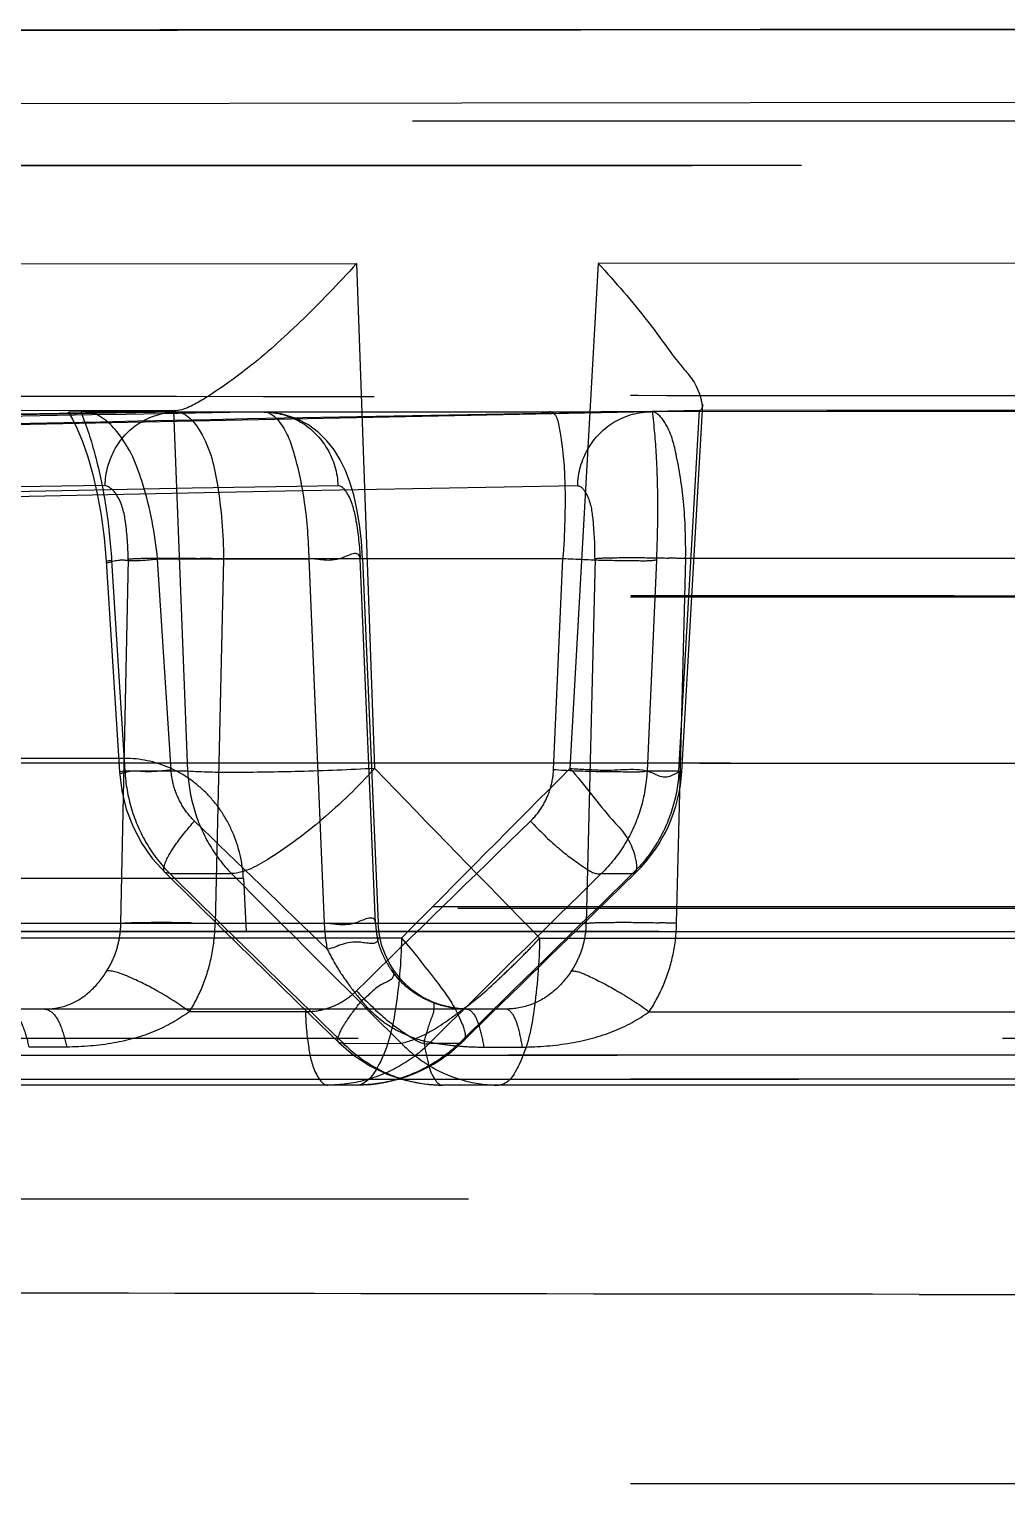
# Model space of a CAD drawing. Header units: millimetres. Extents: x 3819 to 4365, y -2661 to -1889.
# Drawn here: x 4170.119 to 4171.083, y -2173.023 to -2171.589 of the extents above; entities that cross this region are included whole.
import ezdxf

# ---------------------------------------------------------------- set-up
doc = ezdxf.new("R2010")
doc.units = ezdxf.units.MM
doc.header["$LTSCALE"] = 0.1
doc.linetypes.add('HIDDENX2', pattern=[19.05, 12.7, -6.35])
doc.layers.add('HIDDEN', color=8, linetype='HIDDENX2')

msp = doc.modelspace()

# ---------------------------------------------------------------- linework, layer by layer
at = {"layer": 'HIDDEN'}
for p, q in [((4177.4818, -2171.6795), (4166.4815, -2171.6795)), ((4176.5951, -2171.7211), (4167.1357, -2171.7243)), ((4167.5978, -2171.7242), (4176.8263, -2171.721)), ((4169.9065, -2171.8204), (4170.4418, -2171.8199)), ((4170.4416, -2171.8198), (4170.4594, -2172.3175)), ((4170.6799, -2171.8197), (4170.652, -2172.3175)), ((4171.3802, -2171.8194), (4170.6798, -2171.8197)), ((4170.7621, -2172.3209), (4170.7829, -2171.9585)), ((4170.2614, -2171.9647), (4169.8437, -2171.9652)), ((4170.1743, -2171.9664), (4170.1581, -2171.9659)), ((4170.1699, -2171.9657), (4170.2615, -2171.9648)), ((4170.3506, -2171.9662), (4170.1743, -2171.9664)), ((4170.3508, -2171.9662), (4170.1745, -2171.9663)), ((4170.2752, -2172.3201), (4170.2615, -2171.9651)), ((4170.2638, -2171.9663), (4170.6318, -2171.966)), ((4170.6319, -2171.966), (4170.264, -2171.9663)), ((4170.6318, -2171.966), (4170.7329, -2171.9653)), ((4171.7842, -2171.9654), (4170.732, -2171.9659)), ((4170.7329, -2171.9653), (4170.7795, -2171.9644)), ((4170.7594, -2172.3201), (4170.7795, -2171.9647)), ((4170.7796, -2171.9643), (4171.2212, -2171.9641)), ((4170.2002, -2172.1124), (4170.1948, -2172.1132)), ((4170.1948, -2172.1132), (4170.2079, -2172.3209)), ((4170.2002, -2172.1124), (4170.2133, -2172.3201)), ((4170.2093, -2172.4701), (4170.2169, -2172.1111)), ((4170.2456, -2172.111), (4170.3946, -2172.111)), ((4170.2588, -2172.3188), (4170.2456, -2172.1111)), ((4170.3105, -2172.1111), (4170.3023, -2172.4701)), ((4170.6451, -2172.1109), (4170.3105, -2172.1109)), ((4170.3946, -2172.1109), (4170.4098, -2172.4701)), ((4170.4603, -2172.4701), (4170.4451, -2172.1109)), ((4170.4476, -2172.1104), (4170.4629, -2172.4695)), ((4170.6358, -2172.3188), (4170.6451, -2172.1108)), ((4170.6768, -2172.1106), (4170.6678, -2172.4701)), ((4170.7371, -2172.1121), (4170.7279, -2172.3201)), ((4170.7571, -2172.4701), (4170.7661, -2172.1106)), ((4170.766, -2172.1103), (4171.7894, -2172.1103)), ((4170.2133, -2172.3075), (4163.4197, -2172.3075)), ((4163.8248, -2172.3122), (4171.7842, -2172.3118)), ((4170.2133, -2172.3201), (4170.2079, -2172.3209)), ((4170.2752, -2172.3201), (4170.2133, -2172.3201)), ((4170.7594, -2172.3201), (4170.7279, -2172.3201)), ((4170.3307, -2172.426), (4165.9338, -2172.426)), ((4170.2576, -2172.4211), (4170.2529, -2172.4201)), ((4170.2576, -2172.4211), (4170.3184, -2172.4211)), ((4170.3332, -2172.4782), (4170.3307, -2172.426)), ((4170.6829, -2172.4211), (4170.7137, -2172.4211)), ((4161.0166, -2172.4542), (4171.7863, -2172.4553)), ((4171.7865, -2172.454), (4163.79, -2172.4539)), ((4148.7139, -2172.4701), (4170.6678, -2172.4701)), ((4170.2797, -2172.4695), (4170.3023, -2172.4701)), ((4195.5047, -2172.4781), (4148.4585, -2172.4781)), ((4150.9429, -2172.4782), (4187.1331, -2172.4782)), ((4170.4858, -2172.4848), (4168.9389, -2172.4848)), ((4170.4859, -2172.4848), (4170.497, -2172.4975)), ((4170.6223, -2172.4848), (4172.391, -2172.4848)), ((4170.5888, -2172.5546), (4148.6996, -2172.5546)), ((4170.3914, -2172.5572), (4170.2769, -2172.5572)), ((4170.7301, -2172.5572), (4171.8304, -2172.5572)), ((4169.1732, -2172.5833), (4171.9817, -2172.5832)), ((4170.4286, -2172.5884), (4170.4242, -2172.5877)), ((4170.4286, -2172.5884), (4170.4857, -2172.5882)), ((4170.5427, -2172.5884), (4170.5136, -2172.5884)), ((4170.5464, -2172.5866), (4170.5427, -2172.5884)), ((4171.8615, -2172.5999), (4161.9889, -2172.5999)), ((4163.7135, -2172.6), (4171.8617, -2172.6001)), ((4170.156, -2172.5921), (4170.1189, -2172.5921)), ((4170.567, -2172.5921), (4170.6051, -2172.5921)), ((4171.9815, -2172.6236), (4161.9873, -2172.6236)), ((4161.9874, -2172.6236), (4171.9809, -2172.6236)), ((4170.4413, -2172.6296), (4166.6545, -2172.6296)), ((4173.4367, -2172.6296), (4170.5266, -2172.6296)), ((4181.9819, -2172.7421), (4161.9814, -2172.7421)), ((4171.9815, -2173.0226), (4163.3776, -2173.0213))]:
    msp.add_line(p, q, dxfattribs=at)
for points in [[(4171.2115, -2171.5889), (4170.885, -2171.5891), (4170.5632, -2171.5893), (4170.2479, -2171.5896), (4169.9398, -2171.59), (4169.6398, -2171.5904), (4169.3492, -2171.5908), (4169.0694, -2171.5913), (4168.8021, -2171.5917), (4168.5484, -2171.5922), (4168.3093, -2171.5928), (4168.0856, -2171.5933), (4167.8783, -2171.5938), (4167.6881, -2171.5943), (4167.5158, -2171.5947), (4167.3621, -2171.5952), (4167.1049, -2171.5959)], [(4171.1685, -2171.589), (4170.8394, -2171.5892), (4170.5156, -2171.5894), (4170.1985, -2171.5897), (4169.8895, -2171.5901), (4169.59, -2171.5905), (4169.3008, -2171.5909), (4169.0232, -2171.5914), (4168.7582, -2171.5919), (4168.5074, -2171.5924), (4168.2716, -2171.5929), (4168.0511, -2171.5934), (4167.8464, -2171.5939), (4167.6584, -2171.5944), (4167.4881, -2171.5948)], [(4170.2631, -2171.9663), (4169.0303, -2171.9862), (4167.7521, -2172.0164), (4166.4288, -2172.0573), (4165.0601, -2172.1095), (4163.6463, -2172.1732)], [(4170.731, -2171.9659), (4169.7672, -2171.9858), (4168.7932, -2172.0156), (4167.8091, -2172.0554), (4166.8147, -2172.1053), (4165.8101, -2172.1654), (4164.7954, -2172.2357)], [(4170.1574, -2171.966), (4170.1616, -2171.9731), (4170.1664, -2171.9828), (4170.1716, -2171.9953), (4170.1767, -2172.0103), (4170.1816, -2172.0276), (4170.1861, -2172.0469), (4170.1899, -2172.0679), (4170.1928, -2172.0902), (4170.1948, -2172.1132)], [(4170.4476, -2172.1104), (4170.4465, -2172.0933), (4170.4446, -2172.0771), (4170.442, -2172.0618), (4170.4388, -2172.0479), (4170.435, -2172.0352), (4170.4306, -2172.0238), (4170.4255, -2172.0132), (4170.4195, -2172.0035), (4170.4125, -2171.9946), (4170.4041, -2171.9863), (4170.3942, -2171.9789), (4170.382, -2171.9725), (4170.3672, -2171.9679), (4170.3508, -2171.9662)], [(4171.7842, -2171.9654), (4171.6075, -2171.9654), (4171.4308, -2171.9655), (4171.2549, -2171.9656), (4171.0797, -2171.9656), (4170.9052, -2171.9657), (4170.7322, -2171.9659)], [(4170.2079, -2172.3209), (4170.2102, -2172.3394), (4170.2147, -2172.3575), (4170.2214, -2172.3749), (4170.2301, -2172.3913), (4170.2406, -2172.4065), (4170.2529, -2172.4201)], [(4170.2529, -2172.4201), (4170.2813, -2172.4481), (4170.3098, -2172.4761), (4170.3384, -2172.504), (4170.3669, -2172.532), (4170.3955, -2172.5599), (4170.4242, -2172.5877)], [(4170.5464, -2172.5866), (4170.5747, -2172.5588), (4170.6031, -2172.531), (4170.6315, -2172.5032), (4170.66, -2172.4754), (4170.6885, -2172.4475), (4170.7171, -2172.4197)], [(4170.4646, -2172.4838), (4170.4638, -2172.4791), (4170.4632, -2172.4743), (4170.4629, -2172.4695)], [(4170.4787, -2172.517), (4170.4738, -2172.5089), (4170.4697, -2172.5006), (4170.4667, -2172.4922), (4170.4646, -2172.4838)], [(4170.5174, -2172.548), (4170.506, -2172.5424), (4170.4956, -2172.5353), (4170.4865, -2172.5267), (4170.4787, -2172.517)], [(4170.55, -2172.5546), (4170.542, -2172.5542), (4170.5338, -2172.5529), (4170.5255, -2172.5508), (4170.5174, -2172.548)], [(4170.4242, -2172.5877), (4170.4387, -2172.6001), (4170.4546, -2172.6105), (4170.4716, -2172.6187), (4170.4895, -2172.6247), (4170.5079, -2172.6283), (4170.5266, -2172.6296)]]:
    msp.add_lwpolyline(points, dxfattribs=at)
for centre, radius, start, end in [((4170.2527, -2173.7523), 1.6423, 87.9842, 88.7912), ((4170.7049, -2173.8835), 1.7739, 88.0237, 88.5697), ((4195.5625, -2148.0692), 34.9018, 224.00814, 224.39101), ((4219.9231, -2221.4162), 69.5581, 135.100477, 135.294667), ((4170.9911, -2165.7452), 6.5811, 267.04677, 267.32053), ((4170.6124, -2172.3123), 0.15, 314.2682, 356.9184), ((4196.0837, -2145.8012), 37.0351, 225.83833, 226.11975), ((4221.1092, -2224.3471), 72.4675, 134.171531, 134.361007), ((4196.1683, -2146.1064), 36.93, 225.44323, 225.81434), ((4195.096, -2147.7911), 34.9366, 224.82882, 225.21665), ((4220.8205, -2223.309), 71.4379, 134.574496, 134.765329), ((4220.2061, -2223.1945), 70.9044, 134.268043, 134.461356), ((4170.5815, -2172.4631), 0.1719, 182.3411, 190.94), ((4170.5526, -2172.4655), 0.0924, 182.8578, 191.4922), ((4170.6966, -2174.2243), 1.7552, 88.0251, 88.577), ((4170.4413, -2172.4796), 0.15, 270, 314.4617), ((4171.1318, -1968.1406), 204.6953, 269.962006, 270.111889)]:
    msp.add_arc(centre, radius, start, end, dxfattribs=at)
for points, knots in [([(4167.0137, -2171.5962), (4166.9935, -2171.5963), (4166.9608, -2171.5964), (4166.917, -2171.5965), (4166.8811, -2171.5966), (4166.8673, -2171.5967), (4166.8478, -2171.5967), (4166.8618, -2171.5967), (4166.8754, -2171.5966), (4166.925, -2171.5965), (4167.0109, -2171.5962), (4167.1539, -2171.5958), (4167.342, -2171.5952), (4167.6811, -2171.5943), (4168.2029, -2171.5929), (4168.7853, -2171.5917), (4169.3171, -2171.5908), (4169.757, -2171.5902), (4170.2184, -2171.5896), (4170.8646, -2171.5891), (4171.6902, -2171.5887), (4172.5211, -2171.5888), (4173.1813, -2171.5892), (4173.6626, -2171.5896), (4174.1275, -2171.5901), (4174.7026, -2171.5909), (4175.35, -2171.5921), (4175.982, -2171.5935), (4176.3425, -2171.5944), (4176.476, -2171.5948)], [0, 0, 0, 0, 0.005823, 0.010402, 0.013726, 0.015796, 0.016608, 0.017066, 0.018803, 0.021787, 0.031398, 0.045882, 0.065227, 0.089191, 0.149773, 0.225198, 0.267685, 0.312785, 0.360042, 0.409119, 0.51084, 0.613132, 0.663784, 0.713197, 0.76066, 0.806283, 0.889497, 0.959103, 1, 1, 1, 1]), ([(4167.4877, -2171.5948), (4167.6892, -2171.5943), (4168.1481, -2171.5931), (4168.9086, -2171.5915), (4169.7982, -2171.5901), (4170.7804, -2171.5891), (4171.8127, -2171.5887), (4172.8536, -2171.5889), (4173.8566, -2171.5897), (4174.7777, -2171.591), (4175.5869, -2171.5926), (4176.2262, -2171.5941), (4176.727, -2171.5955), (4176.9484, -2171.5962), (4177.1702, -2171.5969), (4177.0002, -2171.5964), (4176.9476, -2171.5962)], [0, 0, 0, 0, 0.061828, 0.140832, 0.233385, 0.334836, 0.44226, 0.550165, 0.654318, 0.74989, 0.833348, 0.901165, 0.950069, 0.977961, 0.983845, 1, 1, 1, 1]), ([(4148.9939, -2171.9481), (4152.8245, -2171.8522), (4160.4868, -2171.7082), (4171.9822, -2171.6362), (4183.4775, -2171.7082), (4191.1398, -2171.8522), (4194.9704, -2171.9482)], [0, 0, 0, 0, 0.25, 0.5, 0.75, 1, 1, 1, 1]), ([(4170.4416, -2171.8198), (4170.4237, -2171.8396), (4170.3894, -2171.8754), (4170.339, -2171.9207), (4170.2979, -2171.9498), (4170.2721, -2171.9646), (4170.2615, -2171.9651)], [0, 0, 0, 0, 0.342194, 0.638032, 0.864299, 1, 1, 1, 1]), ([(4170.6799, -2171.8197), (4170.6967, -2171.8384), (4170.7257, -2171.8702), (4170.7591, -2171.9198), (4170.7791, -2171.9397), (4170.7834, -2171.9644), (4170.7795, -2171.9647)], [0, 0, 0, 0, 0.420108, 0.738598, 0.934395, 1, 1, 1, 1]), ([(4148.2339, -2171.9467), (4148.2345, -2171.9467), (4148.237, -2171.9467), (4148.2426, -2171.9467), (4148.2518, -2171.9467), (4148.2716, -2171.9467), (4148.3055, -2171.9468), (4148.3845, -2171.9469), (4148.52, -2171.9472), (4148.6799, -2171.9475), (4148.8371, -2171.9478), (4148.9784, -2171.948), (4149.1434, -2171.9484), (4149.3463, -2171.9487), (4149.6089, -2171.949), (4149.8759, -2171.9493), (4150.1381, -2171.9495), (4150.3788, -2171.9496), (4150.6535, -2171.9497), (4151.0952, -2171.9499), (4151.7477, -2171.9501), (4152.6447, -2171.9502), (4153.6852, -2171.9502), (4154.8514, -2171.95), (4156.119, -2171.9498), (4157.9414, -2171.9496), (4159.8238, -2171.9493), (4161.7505, -2171.949), (4163.2285, -2171.9488), (4164.7182, -2171.9487), (4166.2168, -2171.9488), (4167.7232, -2171.9493), (4169.1877, -2171.95), (4170.6079, -2171.9509), (4171.5234, -2171.9513), (4171.9815, -2171.9514)], [0, 0, 0, 0, 0.000078, 0.000312, 0.000702, 0.001247, 0.002806, 0.004989, 0.011227, 0.019924, 0.025187, 0.031083, 0.037783, 0.046023, 0.056721, 0.070956, 0.07975, 0.089844, 0.10137, 0.114443, 0.145647, 0.183798, 0.227763, 0.277088, 0.331133, 0.387887, 0.507311, 0.568943, 0.631279, 0.694023, 0.75713, 0.820596, 0.884336, 0.942135, 1, 1, 1, 1]), ([(4171.9817, -2171.9504), (4171.8321, -2171.9504), (4171.5333, -2171.9504), (4171.0842, -2171.9502), (4170.6345, -2171.95), (4170.1874, -2171.9497), (4169.7472, -2171.9495), (4169.3116, -2171.9494), (4168.8705, -2171.9492), (4168.4096, -2171.9491), (4167.9145, -2171.9489), (4167.3709, -2171.9488), (4166.7653, -2171.9488), (4166.0854, -2171.9487), (4165.3203, -2171.9487), (4164.4602, -2171.9487), (4163.4977, -2171.9487), (4162.4218, -2171.9488), (4161.2203, -2171.9491), (4159.9073, -2171.9493), (4158.5615, -2171.9494), (4157.2859, -2171.9497), (4156.1528, -2171.9499), (4155.1631, -2171.95), (4154.2881, -2171.9501), (4153.5036, -2171.9501), (4152.7976, -2171.9501), (4152.1634, -2171.9501), (4151.5932, -2171.95), (4151.0779, -2171.9499), (4150.6102, -2171.9497), (4150.1889, -2171.9495), (4149.8181, -2171.9493), (4149.5002, -2171.9489), (4149.2319, -2171.9485), (4149.0685, -2171.9483), (4148.9939, -2171.9481)], [0, 0, 0, 0, 0.019536, 0.038982, 0.058621, 0.078223, 0.09732, 0.11608, 0.135062, 0.154893, 0.176221, 0.199673, 0.22584, 0.25526, 0.288397, 0.325695, 0.367502, 0.413999, 0.466116, 0.524291, 0.585359, 0.641741, 0.690769, 0.733236, 0.770895, 0.804967, 0.835605, 0.86304, 0.887734, 0.910011, 0.930285, 0.948779, 0.964986, 0.978676, 0.99027, 1, 1, 1, 1]), ([(4161.0637, -2172.3131), (4161.0369, -2172.3118), (4160.9433, -2172.3076), (4161.0992, -2172.2871), (4161.2329, -2172.2857), (4161.5086, -2172.2702), (4161.8292, -2172.2592), (4162.2085, -2172.2454), (4162.6185, -2172.2309), (4162.9848, -2172.2151), (4163.3086, -2172.1943), (4163.6828, -2172.1713), (4164.1507, -2172.1528), (4164.693, -2172.1263), (4165.27, -2172.1027), (4165.9336, -2172.0761), (4166.6734, -2172.0498), (4167.4968, -2172.0237), (4168.3488, -2172.0007), (4169.2854, -2171.9805), (4169.9211, -2171.9705), (4170.2638, -2171.9663)], [0, 0, 0, 0, 0.008593, 0.014647, 0.032289, 0.064409, 0.095959, 0.137351, 0.18512, 0.227608, 0.254696, 0.289056, 0.347648, 0.404633, 0.462936, 0.532578, 0.617305, 0.700008, 0.796403, 0.890225, 1, 1, 1, 1]), ([(4170.2638, -2171.9663), (4169.9563, -2171.9701), (4169.3986, -2171.9786), (4168.5876, -2171.995), (4167.8649, -2172.0129), (4167.2116, -2172.0316), (4166.6598, -2172.0494), (4166.1984, -2172.0653), (4165.7874, -2172.0805), (4165.386, -2172.0966), (4164.9939, -2172.1122), (4164.6317, -2172.1274), (4164.3219, -2172.1437), (4164.0487, -2172.1574), (4163.807, -2172.1661), (4163.5737, -2172.1744), (4163.3487, -2172.1984), (4163.1248, -2172.2383), (4162.9151, -2172.2517), (4162.7164, -2172.2595), (4162.5171, -2172.2446), (4162.3209, -2172.2318), (4162.1529, -2172.2788), (4162.0182, -2172.2989), (4161.9118, -2172.311), (4161.8222, -2172.3194), (4161.7454, -2172.3259), (4161.6789, -2172.331), (4161.621, -2172.3352), (4161.57, -2172.3387), (4161.5248, -2172.3416), (4161.4843, -2172.3442), (4161.4477, -2172.3464), (4161.4139, -2172.3484), (4161.3822, -2172.3502), (4161.3515, -2172.3518), (4161.3207, -2172.3533), (4161.2828, -2172.355), (4161.2358, -2172.3565), (4161.1819, -2172.3582), (4161.1263, -2172.3556), (4161.0829, -2172.3593), (4161.0415, -2172.3349), (4161.0572, -2172.3128), (4161.0637, -2172.3132)], [0, 0, 0, 0, 0.099653, 0.180729, 0.262813, 0.333913, 0.39248, 0.441705, 0.483488, 0.525752, 0.571889, 0.610623, 0.6432, 0.672414, 0.699243, 0.721578, 0.748058, 0.772485, 0.795168, 0.8161, 0.836806, 0.860032, 0.879077, 0.892856, 0.904164, 0.913766, 0.922011, 0.929145, 0.935372, 0.940842, 0.945707, 0.950049, 0.953975, 0.957602, 0.961, 0.964262, 0.967576, 0.971002, 0.976556, 0.982796, 0.988557, 0.994241, 0.997885, 1, 1, 1, 1]), ([(4170.3506, -2171.9662), (4170.1693, -2171.9691), (4169.8217, -2171.9756), (4169.3222, -2171.9876), (4168.8649, -2172.0008), (4168.4466, -2172.0148), (4168.0638, -2172.029), (4167.7126, -2172.0435), (4167.3913, -2172.0575), (4167.0978, -2172.0714), (4166.8296, -2172.0851), (4166.5845, -2172.0977), (4166.3616, -2172.1097), (4166.1595, -2172.1218), (4165.9742, -2172.1329), (4165.8038, -2172.1423), (4165.6489, -2172.1518), (4165.5065, -2172.1611), (4165.3757, -2172.1688), (4165.2625, -2172.1774), (4165.1614, -2172.183), (4165.0665, -2172.2072), (4164.9645, -2172.2177), (4164.8649, -2172.2237), (4164.7743, -2172.23), (4164.693, -2172.235), (4164.6182, -2172.2403), (4164.542, -2172.2419), (4164.4562, -2172.2311), (4164.364, -2172.2404), (4164.2762, -2172.2595), (4164.1938, -2172.2653), (4164.1157, -2172.2719), (4164.0414, -2172.2781), (4163.9746, -2172.2834), (4163.9155, -2172.288), (4163.8626, -2172.2922), (4163.8151, -2172.2959), (4163.7722, -2172.2993), (4163.7333, -2172.3024), (4163.6979, -2172.3052), (4163.6657, -2172.3077), (4163.6363, -2172.3101), (4163.6095, -2172.3122), (4163.5851, -2172.3141), (4163.5628, -2172.3159), (4163.5424, -2172.3175), (4163.5238, -2172.3189), (4163.5067, -2172.3202), (4163.4912, -2172.3214), (4163.4769, -2172.3224), (4163.4639, -2172.3233), (4163.452, -2172.3241), (4163.4412, -2172.3247), (4163.4317, -2172.3251), (4163.4234, -2172.3249), (4163.4176, -2172.3247), (4163.4124, -2172.3215), (4163.4166, -2172.3156), (4163.4245, -2172.3133), (4163.4317, -2172.3122), (4163.4359, -2172.3123)], [0, 0, 0, 0, 0.077971, 0.149487, 0.214858, 0.274693, 0.329463, 0.379574, 0.425841, 0.467788, 0.505904, 0.541311, 0.573334, 0.601873, 0.62837, 0.65318, 0.675253, 0.695092, 0.714573, 0.731564, 0.743953, 0.75799, 0.773498, 0.787992, 0.80091, 0.812517, 0.823042, 0.833139, 0.845249, 0.860101, 0.872666, 0.883882, 0.895546, 0.906404, 0.915922, 0.924359, 0.931912, 0.938711, 0.944856, 0.950431, 0.955502, 0.960119, 0.964326, 0.968163, 0.971665, 0.974862, 0.977784, 0.980457, 0.9829, 0.985137, 0.987183, 0.989049, 0.990752, 0.992301, 0.993683, 0.994878, 0.995787, 0.996338, 0.996946, 0.998205, 1, 1, 1, 1]), ([(4170.732, -2171.9659), (4170.5391, -2171.9689), (4170.1693, -2171.9759), (4169.638, -2171.9891), (4169.152, -2172.0038), (4168.7077, -2172.0193), (4168.3012, -2172.0354), (4167.9295, -2172.0514), (4167.5899, -2172.0672), (4167.2794, -2172.0828), (4166.9952, -2172.0976), (4166.7368, -2172.1116), (4166.5047, -2172.1251), (4166.2953, -2172.1381), (4166.1018, -2172.1501), (4165.9249, -2172.1605), (4165.7711, -2172.1701), (4165.6414, -2172.1802), (4165.5273, -2172.1889), (4165.4205, -2172.1962), (4165.3202, -2172.2032), (4165.2284, -2172.2096), (4165.1447, -2172.2154), (4165.0682, -2172.2208), (4164.9964, -2172.2259), (4164.9246, -2172.2306), (4164.8497, -2172.2345), (4164.776, -2172.2376), (4164.7112, -2172.2404), (4164.6559, -2172.2442), (4164.6043, -2172.2478), (4164.5494, -2172.2518), (4164.4896, -2172.2563), (4164.4248, -2172.2611), (4164.3581, -2172.2661), (4164.2946, -2172.271), (4164.2375, -2172.2754), (4164.1871, -2172.2793), (4164.142, -2172.2828), (4164.1014, -2172.286), (4164.0648, -2172.2889), (4164.0316, -2172.2915), (4164.0014, -2172.2939), (4163.9739, -2172.2961), (4163.9489, -2172.2981), (4163.9261, -2172.3), (4163.9053, -2172.3017), (4163.8864, -2172.3032), (4163.8691, -2172.3046), (4163.8533, -2172.3059), (4163.8389, -2172.3072), (4163.8259, -2172.3079), (4163.8153, -2172.3099), (4163.8083, -2172.3085), (4163.8036, -2172.3124), (4163.8172, -2172.3109), (4163.8206, -2172.312), (4163.8248, -2172.3122)], [0, 0, 0, 0, 0.083216, 0.159495, 0.229216, 0.29294, 0.351195, 0.40467, 0.453422, 0.497788, 0.538757, 0.576165, 0.609399, 0.639009, 0.666677, 0.692995, 0.715454, 0.733113, 0.749119, 0.764801, 0.779275, 0.792469, 0.804501, 0.81546, 0.825556, 0.835534, 0.846477, 0.857898, 0.867365, 0.874439, 0.8818, 0.889683, 0.89817, 0.90767, 0.917697, 0.927027, 0.935146, 0.94238, 0.948844, 0.954663, 0.959922, 0.964692, 0.969029, 0.972977, 0.976574, 0.979851, 0.98284, 0.985571, 0.988059, 0.99032, 0.992393, 0.99429, 0.995942, 0.997036, 0.997213, 0.998187, 1, 1, 1, 1]), ([(4170.1699, -2171.9657), (4170.1756, -2171.9799), (4170.1854, -2172.0107), (4170.1954, -2172.0599), (4170.1991, -2172.0946), (4170.2002, -2172.1124)], [0, 0, 0, 0, 0.304952, 0.643418, 1, 1, 1, 1]), ([(4170.2456, -2172.111), (4170.243, -2172.0861), (4170.2346, -2172.0419), (4170.214, -2171.9901), (4170.1864, -2171.9662), (4170.1743, -2171.9664)], [0, 0, 0, 0, 0.443739, 0.785142, 1, 1, 1, 1]), ([(4170.1939, -2172.0388), (4170.1941, -2172.0261), (4170.2008, -2172.0009), (4170.2273, -2171.9733), (4170.2519, -2171.9663), (4170.2638, -2171.9663)], [0, 0, 0, 0, 0.34533, 0.674497, 1, 1, 1, 1]), ([(4170.2638, -2171.9663), (4170.274, -2171.9662), (4170.296, -2171.9933), (4170.3065, -2172.0429), (4170.3106, -2172.0865), (4170.3105, -2172.1109)], [0, 0, 0, 0, 0.191494, 0.539441, 1, 1, 1, 1]), ([(4170.3506, -2171.9662), (4170.357, -2171.9661), (4170.3718, -2171.9811), (4170.3822, -2172.0123), (4170.3917, -2172.0579), (4170.3941, -2172.0924), (4170.3946, -2172.111)], [0, 0, 0, 0, 0.121885, 0.339839, 0.645288, 1, 1, 1, 1]), ([(4170.3506, -2171.9662), (4170.363, -2171.9662), (4170.3883, -2171.9731), (4170.4156, -2172.001), (4170.4229, -2172.0261), (4170.4233, -2172.0388)], [0, 0, 0, 0, 0.331877, 0.662335, 1, 1, 1, 1]), ([(4170.6451, -2172.1109), (4170.6473, -2172.0864), (4170.6482, -2172.0412), (4170.6455, -2172.0006), (4170.639, -2171.9658), (4170.6318, -2171.966)], [0, 0, 0, 0, 0.499778, 0.85224, 1, 1, 1, 1]), ([(4170.6596, -2172.0387), (4170.6599, -2172.0261), (4170.667, -2172.0007), (4170.6944, -2171.9728), (4170.7197, -2171.9659), (4170.732, -2171.9659)], [0, 0, 0, 0, 0.33721, 0.671189, 1, 1, 1, 1]), ([(4170.766, -2172.1103), (4170.7662, -2172.0917), (4170.7652, -2172.0573), (4170.758, -2172.0116), (4170.7505, -2171.9815), (4170.7377, -2171.9658), (4170.732, -2171.9659)], [0, 0, 0, 0, 0.364833, 0.674671, 0.888969, 1, 1, 1, 1]), ([(4170.7329, -2171.9653), (4170.7348, -2171.9797), (4170.7374, -2172.0109), (4170.7387, -2172.0599), (4170.7379, -2172.0943), (4170.7371, -2172.1121)], [0, 0, 0, 0, 0.297746, 0.637109, 1, 1, 1, 1]), ([(4170.1935, -2172.0387), (4169.1715, -2172.0531), (4167.1267, -2172.0981), (4164.0594, -2172.2138), (4162.0149, -2172.3231), (4160.9925, -2172.3858)], [0, 0, 0, 0, 0.332999, 0.666308, 1, 1, 1, 1]), ([(4170.4238, -2172.0388), (4169.6546, -2172.0517), (4168.1165, -2172.0945), (4165.8109, -2172.21), (4164.2758, -2172.321), (4163.5087, -2172.385)], [0, 0, 0, 0, 0.333263, 0.666545, 1, 1, 1, 1]), ([(4163.7523, -2172.3851), (4164.5196, -2172.3209), (4166.0541, -2172.2097), (4168.3569, -2172.0941), (4169.892, -2172.0514), (4170.6591, -2172.0387)], [0, 0, 0, 0, 0.333958, 0.66724, 1, 1, 1, 1]), ([(4170.2165, -2172.1111), (4170.2165, -2172.0988), (4170.2151, -2172.0776), (4170.2097, -2172.0517), (4170.1988, -2172.0396), (4170.1935, -2172.0387)], [0, 0, 0, 0, 0.462433, 0.798412, 1, 1, 1, 1]), ([(4170.4456, -2172.1109), (4170.4449, -2172.0985), (4170.4424, -2172.077), (4170.4372, -2172.0527), (4170.4284, -2172.0396), (4170.4238, -2172.0388)], [0, 0, 0, 0, 0.479161, 0.820514, 1, 1, 1, 1]), ([(4170.6591, -2172.0387), (4170.6633, -2172.0389), (4170.6722, -2172.052), (4170.6752, -2172.0761), (4170.6764, -2172.0979), (4170.6763, -2172.1106)], [0, 0, 0, 0, 0.165375, 0.502865, 1, 1, 1, 1]), ([(4170.4451, -2172.1109), (4170.4454, -2172.1109), (4170.4442, -2172.1015), (4170.4182, -2172.1172), (4170.4053, -2172.1106), (4170.3946, -2172.1109)], [0, 0, 0, 0, 0.017802, 0.373486, 1, 1, 1, 1]), ([(4170.1948, -2172.1132), (4170.1949, -2172.1153), (4170.2077, -2172.1106), (4170.2204, -2172.114), (4170.2368, -2172.1116), (4170.2456, -2172.1111)], [0, 0, 0, 0, 0.125086, 0.478285, 1, 1, 1, 1]), ([(4170.2169, -2172.1111), (4170.2223, -2172.1105), (4170.2358, -2172.1102), (4170.2593, -2172.11), (4170.2774, -2172.1102), (4170.2874, -2172.1104)], [0, 0, 0, 0, 0.228589, 0.575992, 1, 1, 1, 1]), ([(4170.7371, -2172.1121), (4170.7312, -2172.1132), (4170.7138, -2172.1128), (4170.6832, -2172.1127), (4170.6585, -2172.1115), (4170.6451, -2172.1108)], [0, 0, 0, 0, 0.195529, 0.563881, 1, 1, 1, 1]), ([(4170.6768, -2172.1106), (4170.6817, -2172.11), (4170.6954, -2172.1097), (4170.7195, -2172.1095), (4170.7386, -2172.1099), (4170.7492, -2172.1101)], [0, 0, 0, 0, 0.207392, 0.562774, 1, 1, 1, 1]), ([(4171.9819, -2172.1477), (4171.5207, -2172.1477), (4170.5981, -2172.1473), (4169.1672, -2172.1464), (4167.6914, -2172.1461), (4166.1732, -2172.146), (4164.6619, -2172.1461), (4163.1582, -2172.1462), (4161.6655, -2172.1464), (4159.72, -2172.1467), (4157.8169, -2172.147), (4155.9706, -2172.1473), (4154.68, -2172.1475), (4153.49, -2172.1476), (4152.575, -2172.1476), (4151.9109, -2172.1476), (4151.3502, -2172.1475), (4150.7521, -2172.1474), (4150.15, -2172.1471), (4149.6857, -2172.1468), (4149.3336, -2172.1465), (4149.0674, -2172.1461), (4148.8622, -2172.1458), (4148.696, -2172.1455), (4148.5538, -2172.1452), (4148.4282, -2172.1449), (4148.3175, -2172.1447), (4148.2218, -2172.1445), (4148.1414, -2172.1444), (4148.0844, -2172.1443), (4148.047, -2172.1442), (4148.025, -2172.1441), (4148.0065, -2172.1441), (4147.9913, -2172.144), (4147.9807, -2172.144), (4147.9739, -2172.144), (4147.9699, -2172.144), (4147.9667, -2172.144), (4147.9642, -2172.144), (4147.9625, -2172.144), (4147.9616, -2172.144), (4147.9613, -2172.144)], [0, 0, 0, 0, 0.057607, 0.115228, 0.178703, 0.241924, 0.304839, 0.367458, 0.429728, 0.491263, 0.61044, 0.667409, 0.721845, 0.771629, 0.816039, 0.836117, 0.854566, 0.886075, 0.910809, 0.929771, 0.94406, 0.954784, 0.963015, 0.969685, 0.975546, 0.98077, 0.985379, 0.989366, 0.992719, 0.995425, 0.996484, 0.997396, 0.998166, 0.998796, 0.999291, 0.999489, 0.999655, 0.999788, 0.99989, 0.99996, 1, 1, 1, 1]), ([(4171.9816, -2172.1489), (4171.5209, -2172.1489), (4170.5994, -2172.1485), (4169.1703, -2172.1475), (4167.6967, -2172.1468), (4166.1813, -2172.1464), (4164.6735, -2172.1462), (4163.4723, -2172.1463), (4162.5755, -2172.1464), (4162.1787, -2172.1464), (4161.9806, -2172.1465)], [0, 0, 0, 0, 0.13821, 0.276424, 0.428685, 0.58024, 0.730988, 0.88098, 0.940568, 1, 1, 1, 1]), ([(4171.7842, -2172.3125), (4171.3378, -2172.3125), (4170.4457, -2172.3124), (4168.6424, -2172.312), (4166.3818, -2172.3116), (4163.7005, -2172.3121), (4161.9302, -2172.3128), (4161.0637, -2172.3132)], [0, 0, 0, 0, 0.124907, 0.249663, 0.504611, 0.757527, 1, 1, 1, 1]), ([(4170.2079, -2172.3209), (4170.208, -2172.323), (4170.2205, -2172.3184), (4170.2332, -2172.3217), (4170.2498, -2172.3195), (4170.2588, -2172.3188)], [0, 0, 0, 0, 0.121678, 0.465249, 1, 1, 1, 1]), ([(4170.3302, -2172.426), (4170.3294, -2172.4104), (4170.3238, -2172.3869), (4170.3089, -2172.3595), (4170.2942, -2172.3415), (4170.2767, -2172.3267), (4170.2505, -2172.3123), (4170.228, -2172.3075), (4170.2134, -2172.3075)], [0, 0, 0, 0, 0.25702, 0.385074, 0.51126, 0.635746, 0.758957, 1, 1, 1, 1]), ([(4170.4594, -2172.3175), (4170.4348, -2172.3188), (4170.3878, -2172.3207), (4170.3264, -2172.3216), (4170.2896, -2172.3213), (4170.2752, -2172.3201)], [0, 0, 0, 0, 0.401655, 0.76586, 1, 1, 1, 1]), ([(4170.4595, -2172.3175), (4170.4432, -2172.3353), (4170.4105, -2172.3673), (4170.364, -2172.4022), (4170.3321, -2172.4203), (4170.3184, -2172.4211)], [0, 0, 0, 0, 0.408984, 0.767895, 1, 1, 1, 1]), ([(4170.652, -2172.3175), (4170.6666, -2172.3337), (4170.6891, -2172.3656), (4170.7152, -2172.3896), (4170.7189, -2172.4206), (4170.7137, -2172.4211)], [0, 0, 0, 0, 0.522333, 0.874853, 1, 1, 1, 1]), ([(4170.6834, -2172.3191), (4170.6994, -2172.3198), (4170.7285, -2172.3136), (4170.7449, -2172.3301), (4170.76, -2172.3202), (4170.7594, -2172.3201)], [0, 0, 0, 0, 0.625394, 0.977525, 1, 1, 1, 1]), ([(4170.2133, -2172.3201), (4170.214, -2172.3327), (4170.2184, -2172.3577), (4170.2335, -2172.3924), (4170.2489, -2172.4123), (4170.2576, -2172.4211)], [0, 0, 0, 0, 0.336572, 0.669604, 1, 1, 1, 1]), ([(4170.2819, -2172.3693), (4170.2774, -2172.3649), (4170.2695, -2172.3549), (4170.2616, -2172.3376), (4170.2592, -2172.3251), (4170.2588, -2172.3188)], [0, 0, 0, 0, 0.333186, 0.667835, 1, 1, 1, 1]), ([(4170.2752, -2172.3201), (4170.2758, -2172.3327), (4170.28, -2172.3577), (4170.2947, -2172.3923), (4170.3098, -2172.4123), (4170.3184, -2172.4211)], [0, 0, 0, 0, 0.337455, 0.671453, 1, 1, 1, 1]), ([(4170.6132, -2172.3693), (4170.6177, -2172.3649), (4170.6256, -2172.355), (4170.6334, -2172.3376), (4170.6355, -2172.3251), (4170.6358, -2172.3188)], [0, 0, 0, 0, 0.333471, 0.667779, 1, 1, 1, 1]), ([(4170.7279, -2172.3201), (4170.7222, -2172.3213), (4170.7054, -2172.3209), (4170.6748, -2172.3208), (4170.6498, -2172.3198), (4170.6358, -2172.3188)], [0, 0, 0, 0, 0.188808, 0.542789, 1, 1, 1, 1]), ([(4170.7279, -2172.3201), (4170.7273, -2172.3327), (4170.723, -2172.3578), (4170.7076, -2172.3925), (4170.6918, -2172.4124), (4170.6829, -2172.4211)], [0, 0, 0, 0, 0.335071, 0.667685, 1, 1, 1, 1]), ([(4170.7594, -2172.3201), (4170.7588, -2172.3327), (4170.7543, -2172.3578), (4170.7386, -2172.3925), (4170.7227, -2172.4124), (4170.7137, -2172.4211)], [0, 0, 0, 0, 0.33438, 0.667875, 1, 1, 1, 1]), ([(4170.2529, -2172.4201), (4170.2506, -2172.4179), (4170.2544, -2172.4056), (4170.2644, -2172.3905), (4170.2753, -2172.3768), (4170.2819, -2172.3693)], [0, 0, 0, 0, 0.158523, 0.501327, 1, 1, 1, 1]), ([(4170.6132, -2172.3693), (4170.6218, -2172.3786), (4170.6388, -2172.3955), (4170.6612, -2172.412), (4170.6771, -2172.4223), (4170.6829, -2172.4211)], [0, 0, 0, 0, 0.433544, 0.797832, 1, 1, 1, 1]), ([(4170.4603, -2172.4701), (4170.4606, -2172.4701), (4170.4596, -2172.4607), (4170.4333, -2172.4761), (4170.4206, -2172.4704), (4170.4098, -2172.4701)], [0, 0, 0, 0, 0.017839, 0.374389, 1, 1, 1, 1]), ([(4170.1954, -2172.517), (4170.1984, -2172.5124), (4170.2034, -2172.5026), (4170.2081, -2172.4867), (4170.2093, -2172.4757), (4170.2093, -2172.4701)], [0, 0, 0, 0, 0.33131, 0.663769, 1, 1, 1, 1]), ([(4170.2093, -2172.4701), (4170.2146, -2172.4696), (4170.2282, -2172.4692), (4170.2517, -2172.469), (4170.2698, -2172.4692), (4170.2797, -2172.4695)], [0, 0, 0, 0, 0.226334, 0.578762, 1, 1, 1, 1]), ([(4170.2769, -2172.5572), (4170.2823, -2172.5487), (4170.2915, -2172.5306), (4170.2999, -2172.501), (4170.3021, -2172.4805), (4170.3023, -2172.4701)], [0, 0, 0, 0, 0.327542, 0.659917, 1, 1, 1, 1]), ([(4170.6678, -2172.4701), (4170.6677, -2172.4757), (4170.6665, -2172.4867), (4170.6616, -2172.5026), (4170.6564, -2172.5124), (4170.6533, -2172.517)], [0, 0, 0, 0, 0.334839, 0.668141, 1, 1, 1, 1]), ([(4170.6678, -2172.4701), (4170.6728, -2172.4695), (4170.6864, -2172.4692), (4170.7105, -2172.469), (4170.7296, -2172.4693), (4170.7402, -2172.4696)], [0, 0, 0, 0, 0.20989, 0.559484, 1, 1, 1, 1]), ([(4170.7301, -2172.5572), (4170.7357, -2172.5486), (4170.7454, -2172.5305), (4170.7545, -2172.501), (4170.7569, -2172.4804), (4170.7571, -2172.4701)], [0, 0, 0, 0, 0.33151, 0.664993, 1, 1, 1, 1]), ([(4170.4621, -2172.4839), (4170.4624, -2172.4839), (4170.4636, -2172.4928), (4170.4343, -2172.4839), (4170.4236, -2172.4935), (4170.4127, -2172.4957)], [0, 0, 0, 0, 0.016929, 0.355175, 1, 1, 1, 1]), ([(4170.4859, -2172.4848), (4170.4857, -2172.5087), (4170.4814, -2172.5521), (4170.4714, -2172.6003), (4170.4514, -2172.6296), (4170.4413, -2172.6296)], [0, 0, 0, 0, 0.455603, 0.808149, 1, 1, 1, 1]), ([(4170.4764, -2172.5167), (4170.4741, -2172.5134), (4170.4699, -2172.5065), (4170.465, -2172.4955), (4170.4628, -2172.4878), (4170.462, -2172.4839)], [0, 0, 0, 0, 0.336067, 0.670309, 1, 1, 1, 1]), ([(4170.6221, -2172.4846), (4170.6218, -2172.5085), (4170.618, -2172.5521), (4170.6091, -2172.5991), (4170.5911, -2172.6296), (4170.5815, -2172.6296)], [0, 0, 0, 0, 0.460656, 0.815186, 1, 1, 1, 1]), ([(4170.5815, -2172.5252), (4170.5862, -2172.5209), (4170.5955, -2172.5122), (4170.609, -2172.4987), (4170.6178, -2172.4894), (4170.6221, -2172.4846)], [0, 0, 0, 0, 0.331986, 0.666398, 1, 1, 1, 1]), ([(4170.4127, -2172.4957), (4170.4157, -2172.5016), (4170.4221, -2172.5133), (4170.4335, -2172.5303), (4170.4421, -2172.5412), (4170.4466, -2172.5466)], [0, 0, 0, 0, 0.320782, 0.654501, 1, 1, 1, 1]), ([(4170.497, -2172.4975), (4170.5074, -2172.5111), (4170.5268, -2172.5344), (4170.5436, -2172.5611), (4170.5505, -2172.5826), (4170.5464, -2172.5866)], [0, 0, 0, 0, 0.494547, 0.834959, 1, 1, 1, 1]), ([(4170.1342, -2172.5546), (4170.1425, -2172.5545), (4170.1589, -2172.5518), (4170.1802, -2172.5377), (4170.1909, -2172.5246), (4170.1954, -2172.517)], [0, 0, 0, 0, 0.330984, 0.646945, 1, 1, 1, 1]), ([(4170.2769, -2172.5572), (4170.2668, -2172.5499), (4170.2472, -2172.5372), (4170.2202, -2172.5237), (4170.2027, -2172.5168), (4170.1954, -2172.517)], [0, 0, 0, 0, 0.40589, 0.760893, 1, 1, 1, 1]), ([(4170.4764, -2172.5167), (4170.4775, -2172.5165), (4170.4798, -2172.5253), (4170.4615, -2172.5304), (4170.4539, -2172.5412), (4170.4466, -2172.5466)], [0, 0, 0, 0, 0.069881, 0.393754, 1, 1, 1, 1]), ([(4170.5167, -2172.5481), (4170.5113, -2172.546), (4170.5008, -2172.5408), (4170.4872, -2172.5302), (4170.4796, -2172.5214), (4170.4764, -2172.5167)], [0, 0, 0, 0, 0.33687, 0.67093, 1, 1, 1, 1]), ([(4170.6533, -2172.517), (4170.6485, -2172.5246), (4170.637, -2172.538), (4170.6145, -2172.5517), (4170.5974, -2172.5545), (4170.5888, -2172.5546)], [0, 0, 0, 0, 0.348701, 0.667643, 1, 1, 1, 1]), ([(4170.6533, -2172.517), (4170.6591, -2172.5168), (4170.6744, -2172.5237), (4170.6999, -2172.5368), (4170.7195, -2172.5496), (4170.7301, -2172.5572)], [0, 0, 0, 0, 0.201279, 0.550668, 1, 1, 1, 1]), ([(4170.4857, -2172.5882), (4170.494, -2172.5866), (4170.5145, -2172.578), (4170.546, -2172.5556), (4170.5698, -2172.537), (4170.5815, -2172.5252)], [0, 0, 0, 0, 0.220646, 0.567633, 1, 1, 1, 1]), ([(4170.3914, -2172.5572), (4170.3975, -2172.5572), (4170.41, -2172.5555), (4170.4272, -2172.5484), (4170.4372, -2172.5409), (4170.4416, -2172.5366)], [0, 0, 0, 0, 0.333784, 0.667374, 1, 1, 1, 1]), ([(4170.4242, -2172.5877), (4170.4224, -2172.586), (4170.4253, -2172.5764), (4170.433, -2172.5641), (4170.4414, -2172.5529), (4170.4466, -2172.5466)], [0, 0, 0, 0, 0.157307, 0.491523, 1, 1, 1, 1]), ([(4170.4416, -2172.5366), (4170.4503, -2172.5461), (4170.4677, -2172.5632), (4170.4908, -2172.58), (4170.5076, -2172.5899), (4170.5136, -2172.5884)], [0, 0, 0, 0, 0.429281, 0.793666, 1, 1, 1, 1]), ([(4170.4466, -2172.5466), (4170.4517, -2172.5529), (4170.4634, -2172.5645), (4170.4842, -2172.578), (4170.4999, -2172.5839), (4170.508, -2172.5861)], [0, 0, 0, 0, 0.326188, 0.659975, 1, 1, 1, 1]), ([(4170.5167, -2172.5481), (4170.5178, -2172.5475), (4170.5183, -2172.5576), (4170.5138, -2172.5656), (4170.5105, -2172.579), (4170.508, -2172.5861)], [0, 0, 0, 0, 0.092543, 0.428359, 1, 1, 1, 1]), ([(4170.5499, -2172.5546), (4170.5463, -2172.5546), (4170.5389, -2172.5541), (4170.5278, -2172.5519), (4170.5204, -2172.5496), (4170.5167, -2172.5481)], [0, 0, 0, 0, 0.31462, 0.651227, 1, 1, 1, 1]), ([(4170.1189, -2172.5921), (4170.1176, -2172.5853), (4170.1143, -2172.5737), (4170.1077, -2172.5599), (4170.0998, -2172.5546), (4170.0965, -2172.5546)], [0, 0, 0, 0, 0.449397, 0.78033, 1, 1, 1, 1]), ([(4170.134, -2172.5546), (4170.1372, -2172.5546), (4170.1449, -2172.5598), (4170.1514, -2172.5736), (4170.1546, -2172.5852), (4170.156, -2172.5921)], [0, 0, 0, 0, 0.212461, 0.540918, 1, 1, 1, 1]), ([(4170.2769, -2172.5572), (4170.2664, -2172.5649), (4170.2426, -2172.5784), (4170.2012, -2172.5897), (4170.1715, -2172.5919), (4170.156, -2172.5921)], [0, 0, 0, 0, 0.305763, 0.634755, 1, 1, 1, 1]), ([(4170.3914, -2172.5572), (4170.3915, -2172.5691), (4170.3936, -2172.5908), (4170.3985, -2172.6148), (4170.4084, -2172.6296), (4170.4134, -2172.6296)], [0, 0, 0, 0, 0.455163, 0.808622, 1, 1, 1, 1]), ([(4170.55, -2172.5546), (4170.5527, -2172.5546), (4170.5589, -2172.5606), (4170.5635, -2172.5738), (4170.566, -2172.5853), (4170.567, -2172.5921)], [0, 0, 0, 0, 0.187217, 0.518451, 1, 1, 1, 1]), ([(4170.6051, -2172.5921), (4170.6041, -2172.5854), (4170.6016, -2172.5739), (4170.5973, -2172.5609), (4170.5912, -2172.5546), (4170.5885, -2172.5546)], [0, 0, 0, 0, 0.475598, 0.810385, 1, 1, 1, 1]), ([(4170.6051, -2172.5921), (4170.6211, -2172.5919), (4170.6517, -2172.5896), (4170.6945, -2172.5784), (4170.7193, -2172.565), (4170.7301, -2172.5572)], [0, 0, 0, 0, 0.365017, 0.695092, 1, 1, 1, 1]), ([(4170.5136, -2172.5884), (4170.5048, -2172.597), (4170.4849, -2172.6121), (4170.4504, -2172.6263), (4170.4257, -2172.6296), (4170.4134, -2172.6296)], [0, 0, 0, 0, 0.335188, 0.667272, 1, 1, 1, 1]), ([(4170.4286, -2172.5884), (4170.4373, -2172.597), (4170.4567, -2172.612), (4170.4904, -2172.6263), (4170.5146, -2172.6296), (4170.5266, -2172.6296)], [0, 0, 0, 0, 0.33719, 0.669057, 1, 1, 1, 1]), ([(4170.5427, -2172.5884), (4170.5337, -2172.597), (4170.5135, -2172.6121), (4170.4787, -2172.6263), (4170.4537, -2172.6296), (4170.4413, -2172.6296)], [0, 0, 0, 0, 0.334465, 0.667611, 1, 1, 1, 1]), ([(4170.4857, -2172.5882), (4170.4941, -2172.5969), (4170.5131, -2172.612), (4170.5461, -2172.6263), (4170.5698, -2172.6296), (4170.5815, -2172.6296)], [0, 0, 0, 0, 0.33918, 0.671207, 1, 1, 1, 1]), ([(4170.508, -2172.5861), (4170.5143, -2172.5874), (4170.5272, -2172.5896), (4170.547, -2172.5916), (4170.5603, -2172.5921), (4170.567, -2172.5921)], [0, 0, 0, 0, 0.32647, 0.660097, 1, 1, 1, 1]), ([(4170.508, -2172.5861), (4170.509, -2172.5938), (4170.5116, -2172.607), (4170.5164, -2172.6222), (4170.5235, -2172.6296), (4170.5266, -2172.6296)], [0, 0, 0, 0, 0.472117, 0.810356, 1, 1, 1, 1]), ([(4170.996, -2172.8358), (4170.7515, -2172.8357), (4170.2628, -2172.8349), (4169.5302, -2172.8335), (4168.7988, -2172.8329), (4168.3117, -2172.833), (4168.0685, -2172.833)], [0, 0, 0, 0, 0.250532, 0.500868, 0.750713, 1, 1, 1, 1])]:
    msp.add_open_spline(points, degree=3, knots=knots, dxfattribs=at)

doc.saveas('drawing.dxf')
